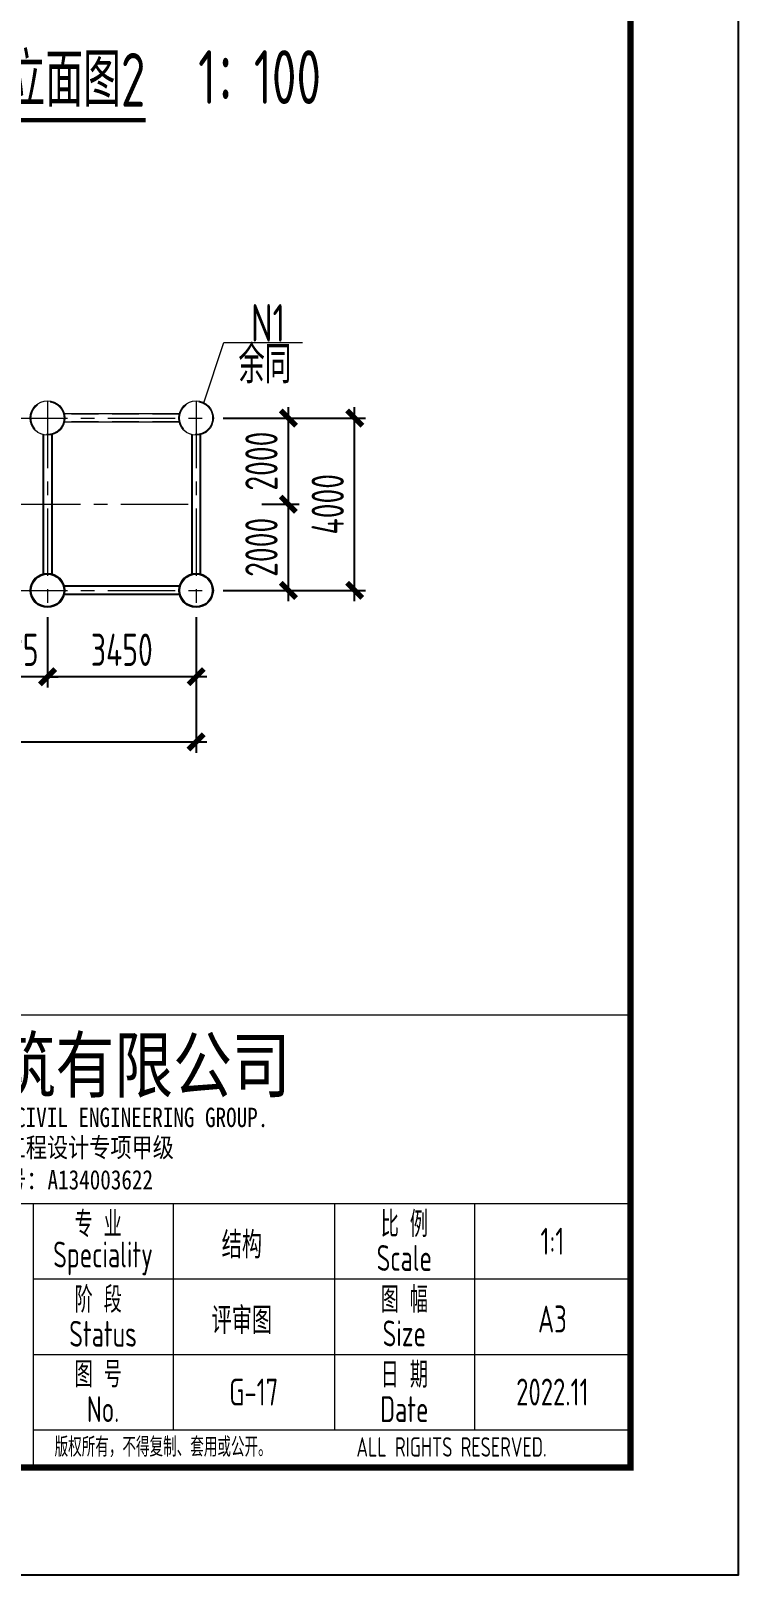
# Model space of a CAD drawing. Extents: x -2876908 to 633791, y -1383861 to 872234.
# Drawn here: x -1105530 to -1072691, y -847433 to -775740 of the extents above; entities that cross this region are included whole.
import ezdxf
from ezdxf.enums import TextEntityAlignment as Align

# ---------------------------------------------------------------- set-up
doc = ezdxf.new("R2010")
doc.units = 0
doc.header["$LTSCALE"] = 5
doc.header["$MEASUREMENT"] = 0
doc.linetypes.add('CENTER', pattern=[2, 1.25, -0.25, 0.25, -0.25])
doc.linetypes.add('DASHED', pattern=[0.75, 0.5, -0.25])
doc.layers.get('0').update_dxf_attribs({"linetype": 'CONTINUOUS', "lineweight": 25})
doc.layers.get('DEFPOINTS').update_dxf_attribs({"color": 35, "linetype": 'CONTINUOUS', "lineweight": 13})
for name, color, linetype, lineweight in [('1粗实线', 1, 'CONTINUOUS', 30), ('3中心线', 6, 'CENTER', 18), ('4虚线', 2, 'DASHED', 18), ('5标注', 3, 'CONTINUOUS', 15), ('6文本', 7, 'CONTINUOUS', 15), ('8轮廓线', 4, 'CONTINUOUS', 15), ('DIM', 3, 'CONTINUOUS', 0), ('HFZT', 5, 'CONTINUOUS', 15)]:
    doc.layers.add(name, color=color, linetype=linetype, lineweight=lineweight)
for name, color, linetype in [('M_Dim', 3, 'CONTINUOUS'), ('M_Prof', 2, 'CONTINUOUS'), ('XI', 7, 'CONTINUOUS')]:
    doc.layers.add(name, color=color, linetype=linetype)
doc.styles.add('TSSD_Dimension', font='tssdeng.shx', dxfattribs={"width": 0.7, "bigfont": 'hztxt.shx'})
doc.styles.add('TSSD_NORM', font='tssdeng.shx', dxfattribs={"width": 0.7, "bigfont": 'hztxt.shx'})
doc.styles.add('图框-仿宋', font='tssdeng.shx', dxfattribs={"bigfont": 'hztxt.shx'})
doc.styles.add('图框-黑体', font='simhei.ttf', dxfattribs={"width": 0.9})
doc.styles.add('桥梁', font='tssdeng.shx', dxfattribs={"width": 0.75, "bigfont": 'hztxt.shx'})
doc.dimstyles.new('TSSD_100_100', dxfattribs={"dimtxt": 300, "dimasz": 100, "dimexe": 100, "dimexo": 250, "dimgap": 100, "dimtad": 1, "dimdec": 0, "dimzin": 0, "dimdsep": 46, "dimtxsty": 'TSSD_Dimension', "dimblk": 'ARCHTICK', "dimblk1": 'ARCHTICK', "dimblk2": 'ARCHTICK', "dimcen": 0, "dimdle": 100, "dimclrt": 7, "dimadec": 0, "dimazin": 0, "dimtfac": 1, "dimtdec": 0, "dimtix": 1, "dimtmove": 2, "dimatfit": 3, "dimfxl": 1, "dimtolj": 1, "dimtzin": 0, "dimarcsym": 0})

# ---------------------------------------------------------------- blocks, each defined once
blk = doc.blocks.new('_ArchTick')
at = {"color": 0, "linetype": 'ByBlock', "const_width": 0.5}
blk.add_lwpolyline([(-0.71, -0.71), (0.71, 0.71)], dxfattribs=at)
blk = doc.blocks.new('*D2101')
at = {"layer": 'DEFPOINTS', "color": 0, "transparency": 16777216}
for p in [(-1146158, -801716), (-1097858, -801716), (-1097858, -808753)]:
    blk.add_point(p, dxfattribs=at)
at = {"layer": 'DIM', "color": 0, "lineweight": -2, "transparency": 16777216}
for p, q in [((-1146158, -802966), (-1146158, -809253)), ((-1097858, -802966), (-1097858, -809253)), ((-1146658, -808753), (-1097358, -808753))]:
    blk.add_line(p, q, dxfattribs=at)
at = {"layer": 'DIM', "color": 0, "lineweight": -2, "transparency": 16777216, "xscale": 500, "yscale": 500, "zscale": 500, "rotation": 180}
blk.add_blockref('_ArchTick', (-1146158, -808753), dxfattribs=at)
at = {"layer": 'DIM', "color": 0, "lineweight": -2, "transparency": 16777216, "xscale": 500, "yscale": 500, "zscale": 500}
blk.add_blockref('_ArchTick', (-1097858, -808753), dxfattribs=at)
at = {"layer": 'DIM', "color": 7, "transparency": 16777216, "insert": (-1122008, -807503), "char_height": 1500, "attachment_point": 5, "style": 'TSSD_Dimension'}
blk.add_mtext('\\A1;24150', dxfattribs=at)
blk = doc.blocks.new('施工设计图框')
at = {"color": 7, "linetype": 'Continuous'}
blk.add_lwpolyline([(-395.5, -13.5), (-395.5, 283.5), (24.5, 283.5), (24.5, -13.5), (-395.5, -13.5)], dxfattribs=at)
at = {"layer": '1粗实线', "color": 7, "linetype": 'Continuous', "const_width": 0.6}
blk.add_lwpolyline([(-370.5, -3.5), (-370.5, 273.5), (14.5, 273.5), (14.5, -3.5), (-370.5, -3.5)], dxfattribs=at)
at = {"layer": 'HFZT'}
for p, q in [((14.5, 38.5), (-147.5, 38.5)), ((14.5, -3.5), (14.5, 38.5)), ((-147.5, 21), (14.5, 21)), ((-40.98, 21), (-40.98, -3.5)), ((-40.81, 21), (14.5, 21)), ((-27.98, 21), (-27.98, 0)), ((-13, 21), (-13, 0)), ((0, 21), (0, 0)), ((-40.98, 14), (14.5, 14)), ((-40.98, 7), (14.5, 7)), ((-40.98, 0), (14.5, 0)), ((-147.5, -3.5), (14.5, -3.5))]:
    blk.add_line(p, q, dxfattribs=at)
at = {"layer": 'HFZT', "style": '图框-仿宋', "width": 0.7}
for s, p in [('专 业', (-34.93, 19.2)), ('比 例', (-6.5, 19.2)), ('Speciality', (-34.48, 15.91)), ('Scale', (-6.5, 15.95)), ('阶 段', (-34.93, 12.2)), ('图 幅', (-6.5, 12.2)), ('Status', (-34.48, 8.91)), ('Size', (-6.5, 8.95)), ('图 号', (-34.93, 5.2)), ('日 期', (-6.5, 5.2)), ('No.', (-34.48, 1.91)), ('Date', (-6.5, 1.91))]:
    blk.add_text(s, height=2.4, dxfattribs=at).set_placement(p, align=Align.MIDDLE)
at = {"layer": 'HFZT', "color": 2}
for s, style, width, p in [('结构', '桥梁', 0.75, (-21.59, 17.28)), ('评审图', '桥梁', 0.75, (-21.59, 10.28)), ('A3', '图框-仿宋', 0.7, (7.25, 10.28))]:
    blk.add_text(s, height=2.5, dxfattribs=dict(at, style=style, width=width)).set_placement(p, align=Align.MIDDLE)
at = {"layer": 'HFZT', "style": '图框-仿宋', "width": 0.7}
for s, p in [('版权所有，不得复制、套用或公开。', (-38.98, -2.5)), ('ALL RIGHTS RESERVED.', (-10.95, -2.5))]:
    blk.add_text(s, height=1.8, dxfattribs=at).set_placement(p)
at = {"layer": 'HFZT', "color": 2, "style": 'TSSD_NORM', "width": 0.7}
for tag, height, p in [('比例尺', 2.5, (7.25, 17.5)), ('图号', 2.5, (-20.49, 3.5)), ('日期', 2.5, (7.25, 3.5)), ('图名', 4, (-76.24, 0.75))]:
    blk.add_attdef(tag, text='', height=height, dxfattribs=at).set_placement(p, align=Align.MIDDLE)
at = {"layer": 'XI', "color": 5, "style": '图框-黑体', "width": 0.8}
for s, height, p in [('中铁四局集团钢结构建筑有限公司', 5, (-57.99, 31.37)), ('STEEL STRUCTURE CONSTRUCTION CO.,LTD OF CHINA TIESIJU CIVIL ENGINEERING GROUP.', 1.8, (-57.34, 28.1)), ('轻型房屋钢结构专项工程设计甲级        建筑装饰工程设计专项甲级 ', 1.8, (-57.85, 25.31)), ('建筑幕墙工程设计专项甲级              证书编号：A134003622', 1.8, (-58.29, 22.31))]:
    blk.add_text(s, height=height, dxfattribs=at).set_placement(p, align=Align.CENTER)
blk = doc.blocks.new('*D2149')
at = {"layer": 'DEFPOINTS', "color": 0, "transparency": 16777216}
for p in [(-1104758, -801716), (-1097858, -801716), (-1104758, -805723)]:
    blk.add_point(p, dxfattribs=at)
at = {"layer": 'DIM', "color": 0, "lineweight": -2, "transparency": 16777216}
for p, q in [((-1104758, -802966), (-1104758, -806223)), ((-1097858, -802966), (-1097858, -806223)), ((-1097358, -805723), (-1105258, -805723))]:
    blk.add_line(p, q, dxfattribs=at)
at = {"layer": 'DIM', "color": 0, "lineweight": -2, "transparency": 16777216, "xscale": 500, "yscale": 500, "zscale": 500, "rotation": 180}
blk.add_blockref('_ArchTick', (-1104758, -805723), dxfattribs=at)
at = {"layer": 'DIM', "color": 0, "lineweight": -2, "transparency": 16777216, "xscale": 500, "yscale": 500, "zscale": 500}
blk.add_blockref('_ArchTick', (-1097858, -805723), dxfattribs=at)
at = {"layer": 'DIM', "color": 7, "transparency": 16777216, "insert": (-1101308, -804473), "char_height": 1500, "attachment_point": 5, "style": 'TSSD_Dimension'}
blk.add_mtext('\\A1;3450', dxfattribs=at)
blk = doc.blocks.new('*D2150')
at = {"layer": 'DEFPOINTS', "color": 0, "transparency": 16777216}
for p in [(-1108208, -801716), (-1104758, -801716), (-1108208, -805723)]:
    blk.add_point(p, dxfattribs=at)
at = {"layer": 'DIM', "color": 0, "lineweight": -2, "transparency": 16777216}
for p, q in [((-1108208, -802966), (-1108208, -806223)), ((-1104758, -802966), (-1104758, -806223)), ((-1108208, -805723), (-1108708, -805723)), ((-1104758, -805723), (-1108208, -805723)), ((-1104758, -805723), (-1104258, -805723))]:
    blk.add_line(p, q, dxfattribs=at)
at = {"layer": 'DIM', "color": 0, "lineweight": -2, "transparency": 16777216, "xscale": 500, "yscale": 500, "zscale": 500}
blk.add_blockref('_ArchTick', (-1108208, -805723), dxfattribs=at)
at = {"layer": 'DIM', "color": 0, "lineweight": -2, "transparency": 16777216, "xscale": 500, "yscale": 500, "zscale": 500, "rotation": 180}
blk.add_blockref('_ArchTick', (-1104758, -805723), dxfattribs=at)
at = {"layer": 'DIM', "color": 7, "transparency": 16777216, "insert": (-1106483, -804473), "char_height": 1500, "attachment_point": 5, "style": 'TSSD_Dimension'}
blk.add_mtext('\\A1;1725', dxfattribs=at)
blk = doc.blocks.new('*D2154')
at = {"layer": 'DEFPOINTS', "color": 0, "transparency": 16777216}
for p in [(-1096062, -797716), (-1093574, -797716), (-1097858, -801716)]:
    blk.add_point(p, dxfattribs=at)
at = {"layer": 'DIM', "color": 0, "lineweight": -2, "transparency": 16777216}
for p, q in [((-1093574, -802216), (-1093574, -797216)), ((-1094812, -797716), (-1093074, -797716)), ((-1096608, -801716), (-1093074, -801716))]:
    blk.add_line(p, q, dxfattribs=at)
at = {"layer": 'DIM', "color": 0, "lineweight": -2, "transparency": 16777216, "xscale": 500, "yscale": 500, "zscale": 500}
for p, rotation in [((-1093574, -797716), 90), ((-1093574, -801716), 270)]:
    blk.add_blockref('_ArchTick', p, dxfattribs=dict(at, rotation=rotation))
at = {"layer": 'DIM', "color": 7, "transparency": 16777216, "insert": (-1094824, -799716), "char_height": 1500, "attachment_point": 5, "rotation": 90, "style": 'TSSD_Dimension'}
blk.add_mtext('\\A1;2000', dxfattribs=at)
blk = doc.blocks.new('*D2155')
at = {"layer": 'DEFPOINTS', "color": 0, "transparency": 16777216}
for p in [(-1097858, -793716), (-1093574, -793716), (-1096062, -797716)]:
    blk.add_point(p, dxfattribs=at)
at = {"layer": 'DIM', "color": 0, "lineweight": -2, "transparency": 16777216}
for p, q in [((-1093574, -798216), (-1093574, -793216)), ((-1096608, -793716), (-1093074, -793716)), ((-1094812, -797716), (-1093074, -797716))]:
    blk.add_line(p, q, dxfattribs=at)
at = {"layer": 'DIM', "color": 0, "lineweight": -2, "transparency": 16777216, "xscale": 500, "yscale": 500, "zscale": 500}
for p, rotation in [((-1093574, -793716), 90), ((-1093574, -797716), 270)]:
    blk.add_blockref('_ArchTick', p, dxfattribs=dict(at, rotation=rotation))
at = {"layer": 'DIM', "color": 7, "transparency": 16777216, "insert": (-1094824, -795716), "char_height": 1500, "attachment_point": 5, "rotation": 90, "style": 'TSSD_Dimension'}
blk.add_mtext('\\A1;2000', dxfattribs=at)
blk = doc.blocks.new('*D2156')
at = {"layer": 'DEFPOINTS', "color": 0, "transparency": 16777216}
for p in [(-1096270, -793716), (-1090497, -793716), (-1096270, -801716)]:
    blk.add_point(p, dxfattribs=at)
at = {"layer": 'DIM', "color": 0, "lineweight": -2, "transparency": 16777216}
for p, q in [((-1090497, -802216), (-1090497, -793216)), ((-1095020, -793716), (-1089997, -793716)), ((-1095020, -801716), (-1089997, -801716))]:
    blk.add_line(p, q, dxfattribs=at)
at = {"layer": 'DIM', "color": 0, "lineweight": -2, "transparency": 16777216, "xscale": 500, "yscale": 500, "zscale": 500}
for p, rotation in [((-1090497, -793716), 90), ((-1090497, -801716), 270)]:
    blk.add_blockref('_ArchTick', p, dxfattribs=dict(at, rotation=rotation))
at = {"layer": 'DIM', "color": 7, "transparency": 16777216, "insert": (-1091747, -797716), "char_height": 1500, "attachment_point": 5, "rotation": 90, "style": 'TSSD_Dimension'}
blk.add_mtext('\\A1;4000', dxfattribs=at)

msp = doc.modelspace()

# ---------------------------------------------------------------- linework, layer by layer
at = {"layer": '3中心线', "ltscale": 500}
for p, q in [((-1104758.314, -792915.557), (-1104758.314, -802515.557)), ((-1097858.314, -792915.557), (-1097858.314, -802515.557)), ((-1146958.314, -793715.557), (-1097058.314, -793715.557)), ((-1146352.314, -797715.557), (-1097858.314, -797715.557)), ((-1146958.314, -801715.557), (-1097058.314, -801715.557))]:
    msp.add_line(p, q, dxfattribs=at)
at = {"layer": '4虚线', "ltscale": 500}
for p, q in [((-1098637.337, -793533.557), (-1103979.292, -793533.557)), ((-1098637.337, -793897.557), (-1103979.292, -793897.557)), ((-1104940.314, -794494.579), (-1104940.314, -800936.534)), ((-1104576.314, -794494.579), (-1104576.314, -800936.534)), ((-1098040.314, -794494.579), (-1098040.314, -800936.534)), ((-1097676.314, -794494.579), (-1097676.314, -800936.534)), ((-1098637.337, -801533.557), (-1103979.292, -801533.557)), ((-1098637.337, -801897.557), (-1103979.292, -801897.557))]:
    msp.add_line(p, q, dxfattribs=at)
for centre in [(-1104758.314, -793715.557), (-1097858.314, -793715.557)]:
    msp.add_circle(centre, 768, dxfattribs=at)
at = {"layer": '5标注'}
msp.add_line((-1096577.974, -790208.697), (-1092924.261, -790208.697), dxfattribs=at)
msp.add_lwpolyline([(-1097498.546, -793001.017), (-1096577.974, -790208.697)], dxfattribs=at)
at = {"layer": '8轮廓线'}
for p, q in [((-1098634.435, -793521.557), (-1103982.193, -793521.557)), ((-1098634.435, -793909.557), (-1103982.193, -793909.557))]:
    msp.add_line(p, q, dxfattribs=at)
for centre in [(-1104758.314, -793715.557), (-1097858.314, -793715.557), (-1104758.314, -801715.557), (-1097858.314, -801715.557)]:
    msp.add_circle(centre, 800, dxfattribs=at)
at = {"layer": 'M_Dim'}
msp.add_lwpolyline([(-1121992.87, -779887.637, 200, 200, 0), (-1100192.762, -779887.637, 200, 200, 0)], format="xyseb", dxfattribs=at)
at = {"layer": 'M_Prof'}
for p, q in [((-1104952.314, -794491.678), (-1104952.314, -800939.436)), ((-1104564.314, -794491.678), (-1104564.314, -800939.436)), ((-1098052.314, -794491.678), (-1098052.314, -800939.436)), ((-1097664.314, -794491.678), (-1097664.314, -800939.436)), ((-1098634.435, -801521.557), (-1103982.193, -801521.557)), ((-1098634.435, -801909.557), (-1103982.193, -801909.557))]:
    msp.add_line(p, q, dxfattribs=at)
for centre in [(-1104758.314, -801715.557), (-1097858.314, -801715.557)]:
    msp.add_circle(centre, 768, dxfattribs=at)

# ---------------------------------------------------------------- block references
ref = msp.add_blockref('施工设计图框', (-1084938.888, -840682.579), dxfattribs=dict(xscale=500, yscale=500, zscale=500))
ref.add_attrib('日期', '2022.11', dxfattribs={"layer": 'HFZT', "color": 2, "height": 1250, "style": 'TSSD_NORM', "width": 0.7}).set_placement((-1081314.965, -838932.579), align=Align.MIDDLE)
ref.add_attrib('比例尺', '1:1', dxfattribs={"layer": 'HFZT', "color": 2, "height": 1250, "style": 'TSSD_NORM', "width": 0.7}).set_placement((-1081314.965, -831932.579), align=Align.MIDDLE)
ref.add_attrib('图号', 'G-17', dxfattribs={"layer": 'HFZT', "color": 2, "height": 1250, "style": 'TSSD_NORM', "width": 0.7}).set_placement((-1095183.773, -838932.579), align=Align.MIDDLE)

# ---------------------------------------------------------------- texts
at = {"layer": '5标注', "color": 7, "style": 'TSSD_NORM', "width": 0.7}
for s, p in [('N1', (-1095312.188, -790176.197)), ('余同', (-1095894.381, -792098.393))]:
    msp.add_text(s, height=1750, dxfattribs=at).set_placement(p)
at = {"layer": '6文本', "style": 'TSSD_NORM', "width": 0.7}
for s, p in [('临时墩（L4）L9侧立面图2 ', (-1110569.922, -777884.432)), ('1：100', (-1094909.404, -777884.432))]:
    msp.add_text(s, height=2500, dxfattribs=at).set_placement(p, align=Align.MIDDLE)

# ---------------------------------------------------------------- dimensions: what is measured, and where the dimension line sits
at = {"layer": 'DIM'}
for base, p1, p2, angle, picture, middle in [((-1093573.969, -793715.557), (-1096061.935, -797715.557), (-1097858.314, -793715.557), 90, '*D2155', (-1094823.969, -795715.557)), ((-1090497.069, -793715.557), (-1096269.576, -801715.557), (-1096269.576, -793715.557), 90, '*D2156', (-1091747.069, -797715.557)), ((-1093573.969, -797715.557), (-1097858.314, -801715.557), (-1096061.935, -797715.557), 90, '*D2154', (-1094823.969, -799715.557)), ((-1108208.32, -805723.072), (-1104758.314, -801715.557), (-1108208.32, -801715.557), 180, '*D2150', (-1106483.317, -804473.072)), ((-1104758.314, -805723.072), (-1097858.314, -801715.557), (-1104758.314, -801715.557), 180, '*D2149', (-1101308.314, -804473.072))]:
    dim = msp.add_linear_dim(base=base, p1=p1, p2=p2, angle=angle, dimstyle='TSSD_100_100', override={"dimtxt": 1500, "dimasz": 500, "dimexe": 500, "dimexo": 1250, "dimgap": 500, "dimlfac": 0.5, "dimdle": 500}, dxfattribs=at)
    dim.commit()
    dim.dimension.update_dxf_attribs({"geometry": picture, "text_midpoint": middle})
dim = msp.add_linear_dim(base=(-1097858.314, -808752.988), p1=(-1146158.314, -801715.557), p2=(-1097858.314, -801715.557), dimstyle='TSSD_100_100', override={"dimtxt": 1500, "dimasz": 500, "dimexe": 500, "dimexo": 1250, "dimgap": 500, "dimlfac": 0.5, "dimdle": 500}, dxfattribs=at)
dim.commit()
dim.dimension.update_dxf_attribs({"geometry": '*D2101', "text_midpoint": (-1122008.314, -807502.988)})

doc.saveas('drawing.dxf')
